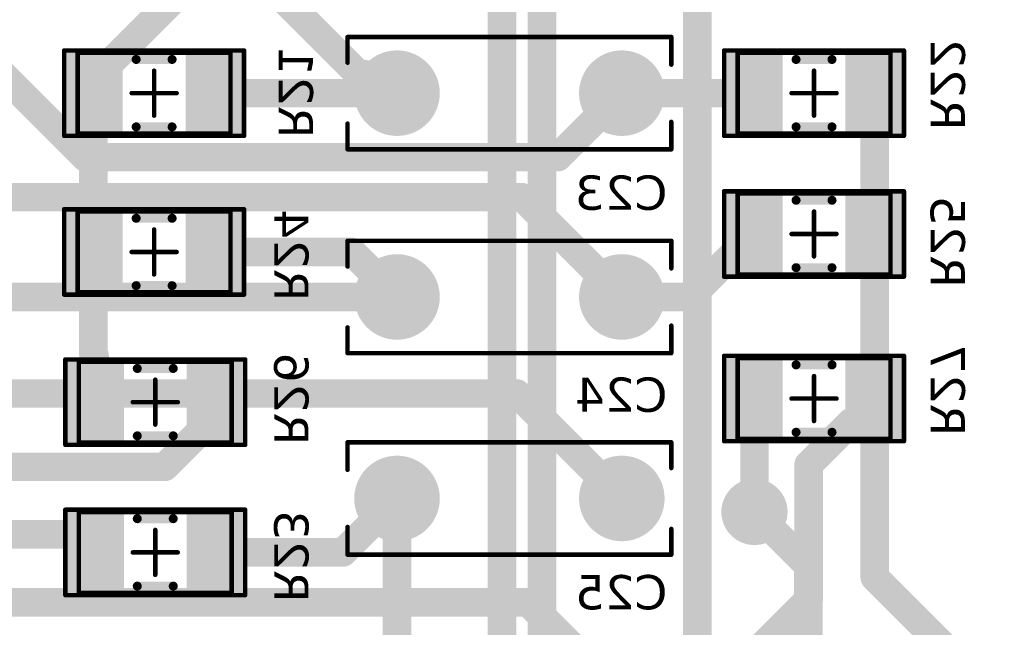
# Model space of a CAD drawing. Header units: millimetres. Extents: x 28 to 434, y 70 to 207.
# Drawn here: x 39.85 to 61.92, y 128.71 to 142.22 of the extents above; entities that cross this region are included whole.
import ezdxf

# ---------------------------------------------------------------- set-up
doc = ezdxf.new("R2010")
doc.units = ezdxf.units.MM
doc.header["$LTSCALE"] = 0.5
doc.layers.get('0').update_dxf_attribs({"color": 250})
for name, color, linetype in [('BottomLayer', 5, 'Continuous'), ('BottomSolder', 6, 'Continuous'), ('Mechanical13', 56, 'Continuous'), ('Mechanical15', 56, 'Continuous'), ('MultiLayer', 9, 'Continuous'), ('TopLayer', 1, 'Continuous'), ('TopOverlay', 2, 'Continuous'), ('TopPaste', 8, 'Continuous'), ('TopSolder', 216, 'Continuous')]:
    doc.layers.add(name, color=color, linetype=linetype)
doc.styles.get("Standard").update_dxf_attribs({"font": 'verdana.ttf'})

# ---------------------------------------------------------------- blocks, each defined once
blk = doc.blocks.new('C1206_11')
at = {"layer": 'Mechanical13', "const_width": 0.1}
for points in [[(1.7, 0.9), (-1.7, 0.9)], [(-1.7, 0.9), (-1.7, -0.9)], [(1.7, 0.9), (1.7, -0.9)], [(1.7, -0.9), (-1.7, -0.9)]]:
    blk.add_lwpolyline(points, dxfattribs=at)
at = {"layer": 'Mechanical13', "const_width": 0.05}
for points in [[(-1.725, 0.9, 1), (-1.675, 0.9, 1)], [(-1.725, 0.9, 1), (-1.675, 0.9, 1)], [(1.675, 0.9, 1), (1.725, 0.9, 1)], [(1.675, 0.9, 1), (1.725, 0.9, 1)], [(-1.725, -0.9, 1), (-1.675, -0.9, 1)], [(-1.725, -0.9, 1), (-1.675, -0.9, 1)], [(1.675, -0.9, 1), (1.725, -0.9, 1)], [(1.675, -0.9, 1), (1.725, -0.9, 1)]]:
    blk.add_lwpolyline(points, format="xyb", close=True, dxfattribs=at)
at = {"layer": 'Mechanical15', "const_width": 0.1}
for points in [[(2, 0.95), (-2, 0.95)], [(-2, 0.95), (-2, -0.95)], [(2, 0.95), (2, -0.95)], [(0, 0.5), (0, -0.5)], [(0.5, 0), (-0.5, 0)], [(2, -0.95), (-2, -0.95)]]:
    blk.add_lwpolyline(points, dxfattribs=at)
at = {"layer": 'Mechanical15', "const_width": 0.05}
for points in [[(-2.025, 0.95, 1), (-1.975, 0.95, 1)], [(-2.025, 0.95, 1), (-1.975, 0.95, 1)], [(1.975, 0.95, 1), (2.025, 0.95, 1)], [(1.975, 0.95, 1), (2.025, 0.95, 1)], [(-0.025, 0.5, 1), (0.025, 0.5, 1)], [(-0.525, 0, 1), (-0.475, 0, 1)], [(0.475, 0, 1), (0.525, 0, 1)], [(-0.025, -0.5, 1), (0.025, -0.5, 1)], [(-2.025, -0.95, 1), (-1.975, -0.95, 1)], [(-2.025, -0.95, 1), (-1.975, -0.95, 1)], [(1.975, -0.95, 1), (2.025, -0.95, 1)], [(1.975, -0.95, 1), (2.025, -0.95, 1)]]:
    blk.add_lwpolyline(points, format="xyb", close=True, dxfattribs=at)
at = {"layer": 'TopLayer'}
for points in [[(-0.8, -0.85), (-0.8, 0.85), (-1.9, -0.85), (-1.9, 0.85)], [(1.9, -0.85), (1.9, 0.85), (0.8, -0.85), (0.8, 0.85)]]:
    blk.add_solid(points, dxfattribs=at)
at = {"layer": 'TopOverlay', "const_width": 0.2}
for points in [[(0.4, 0.75), (-0.4, 0.75)], [(0.4, -0.75), (-0.4, -0.75)]]:
    blk.add_lwpolyline(points, dxfattribs=at)
at = {"layer": 'TopOverlay', "const_width": 0.1}
for points in [[(-0.45, 0.75, 1), (-0.35, 0.75, 1)], [(0.35, 0.75, 1), (0.45, 0.75, 1)], [(-0.45, -0.75, 1), (-0.35, -0.75, 1)], [(0.35, -0.75, 1), (0.45, -0.75, 1)]]:
    blk.add_lwpolyline(points, format="xyb", close=True, dxfattribs=at)
at = {"layer": 'TopPaste'}
for points in [[(-0.8, -0.85), (-0.8, 0.85), (-1.9, -0.85), (-1.9, 0.85)], [(1.9, -0.85), (1.9, 0.85), (0.8, -0.85), (0.8, 0.85)]]:
    blk.add_solid(points, dxfattribs=at)
at = {"layer": 'TopSolder'}
for points in [[(-0.698, -0.952), (-0.698, 0.952), (-2.002, -0.952), (-2.002, 0.952)], [(2.002, -0.952), (2.002, 0.952), (0.698, -0.952), (0.698, 0.952)]]:
    blk.add_solid(points, dxfattribs=at)
blk = doc.blocks.new('C1206_12')
at = {"layer": 'Mechanical13', "const_width": 0.1}
for points in [[(1.7, 0.9), (-1.7, 0.9)], [(-1.7, 0.9), (-1.7, -0.9)], [(1.7, 0.9), (1.7, -0.9)], [(1.7, -0.9), (-1.7, -0.9)]]:
    blk.add_lwpolyline(points, dxfattribs=at)
at = {"layer": 'Mechanical13', "const_width": 0.05}
for points in [[(-1.725, 0.9, 1), (-1.675, 0.9, 1)], [(-1.725, 0.9, 1), (-1.675, 0.9, 1)], [(1.675, 0.9, 1), (1.725, 0.9, 1)], [(1.675, 0.9, 1), (1.725, 0.9, 1)], [(-1.725, -0.9, 1), (-1.675, -0.9, 1)], [(-1.725, -0.9, 1), (-1.675, -0.9, 1)], [(1.675, -0.9, 1), (1.725, -0.9, 1)], [(1.675, -0.9, 1), (1.725, -0.9, 1)]]:
    blk.add_lwpolyline(points, format="xyb", close=True, dxfattribs=at)
at = {"layer": 'Mechanical15', "const_width": 0.1}
for points in [[(2, 0.95), (-2, 0.95)], [(-2, 0.95), (-2, -0.95)], [(2, 0.95), (2, -0.95)], [(0, 0.5), (0, -0.5)], [(0.5, 0), (-0.5, 0)], [(2, -0.95), (-2, -0.95)]]:
    blk.add_lwpolyline(points, dxfattribs=at)
at = {"layer": 'Mechanical15', "const_width": 0.05}
for points in [[(-2.025, 0.95, 1), (-1.975, 0.95, 1)], [(-2.025, 0.95, 1), (-1.975, 0.95, 1)], [(1.975, 0.95, 1), (2.025, 0.95, 1)], [(1.975, 0.95, 1), (2.025, 0.95, 1)], [(-0.025, 0.5, 1), (0.025, 0.5, 1)], [(-0.525, 0, 1), (-0.475, 0, 1)], [(0.475, 0, 1), (0.525, 0, 1)], [(-0.025, -0.5, 1), (0.025, -0.5, 1)], [(-2.025, -0.95, 1), (-1.975, -0.95, 1)], [(-2.025, -0.95, 1), (-1.975, -0.95, 1)], [(1.975, -0.95, 1), (2.025, -0.95, 1)], [(1.975, -0.95, 1), (2.025, -0.95, 1)]]:
    blk.add_lwpolyline(points, format="xyb", close=True, dxfattribs=at)
at = {"layer": 'TopLayer'}
for points in [[(-0.8, -0.85), (-0.8, 0.85), (-1.9, -0.85), (-1.9, 0.85)], [(1.9, -0.85), (1.9, 0.85), (0.8, -0.85), (0.8, 0.85)]]:
    blk.add_solid(points, dxfattribs=at)
at = {"layer": 'TopOverlay', "const_width": 0.2}
for points in [[(0.4, 0.75), (-0.4, 0.75)], [(0.4, -0.75), (-0.4, -0.75)]]:
    blk.add_lwpolyline(points, dxfattribs=at)
at = {"layer": 'TopOverlay', "const_width": 0.1}
for points in [[(-0.45, 0.75, 1), (-0.35, 0.75, 1)], [(0.35, 0.75, 1), (0.45, 0.75, 1)], [(-0.45, -0.75, 1), (-0.35, -0.75, 1)], [(0.35, -0.75, 1), (0.45, -0.75, 1)]]:
    blk.add_lwpolyline(points, format="xyb", close=True, dxfattribs=at)
at = {"layer": 'TopPaste'}
for points in [[(-0.8, -0.85), (-0.8, 0.85), (-1.9, -0.85), (-1.9, 0.85)], [(1.9, -0.85), (1.9, 0.85), (0.8, -0.85), (0.8, 0.85)]]:
    blk.add_solid(points, dxfattribs=at)
at = {"layer": 'TopSolder'}
for points in [[(-0.698, -0.952), (-0.698, 0.952), (-2.002, -0.952), (-2.002, 0.952)], [(2.002, -0.952), (2.002, 0.952), (0.698, -0.952), (0.698, 0.952)]]:
    blk.add_solid(points, dxfattribs=at)
blk = doc.blocks.new('C1206_13')
at = {"layer": 'Mechanical13', "const_width": 0.1}
for points in [[(-1.7, 0.9), (1.7, 0.9)], [(-1.7, 0.9), (-1.7, -0.9)], [(1.7, 0.9), (1.7, -0.9)], [(-1.7, -0.9), (1.7, -0.9)]]:
    blk.add_lwpolyline(points, dxfattribs=at)
at = {"layer": 'Mechanical13', "const_width": 0.05}
for points in [[(-1.725, 0.9, 1), (-1.675, 0.9, 1)], [(-1.725, 0.9, 1), (-1.675, 0.9, 1)], [(1.675, 0.9, 1), (1.725, 0.9, 1)], [(1.675, 0.9, 1), (1.725, 0.9, 1)], [(-1.725, -0.9, 1), (-1.675, -0.9, 1)], [(-1.725, -0.9, 1), (-1.675, -0.9, 1)], [(1.675, -0.9, 1), (1.725, -0.9, 1)], [(1.675, -0.9, 1), (1.725, -0.9, 1)]]:
    blk.add_lwpolyline(points, format="xyb", close=True, dxfattribs=at)
at = {"layer": 'Mechanical15', "const_width": 0.1}
for points in [[(-2, 0.95), (2, 0.95)], [(-2, 0.95), (-2, -0.95)], [(2, 0.95), (2, -0.95)], [(0, 0.5), (0, -0.5)], [(-0.5, 0), (0.5, 0)], [(-2, -0.95), (2, -0.95)]]:
    blk.add_lwpolyline(points, dxfattribs=at)
at = {"layer": 'Mechanical15', "const_width": 0.05}
for points in [[(-2.025, 0.95, 1), (-1.975, 0.95, 1)], [(-2.025, 0.95, 1), (-1.975, 0.95, 1)], [(1.975, 0.95, 1), (2.025, 0.95, 1)], [(1.975, 0.95, 1), (2.025, 0.95, 1)], [(-0.025, 0.5, 1), (0.025, 0.5, 1)], [(-0.525, 0, 1), (-0.475, 0, 1)], [(0.475, 0, 1), (0.525, 0, 1)], [(-0.025, -0.5, 1), (0.025, -0.5, 1)], [(-2.025, -0.95, 1), (-1.975, -0.95, 1)], [(-2.025, -0.95, 1), (-1.975, -0.95, 1)], [(1.975, -0.95, 1), (2.025, -0.95, 1)], [(1.975, -0.95, 1), (2.025, -0.95, 1)]]:
    blk.add_lwpolyline(points, format="xyb", close=True, dxfattribs=at)
at = {"layer": 'TopLayer'}
for points in [[(-0.8, -0.85), (-0.8, 0.85), (-1.9, -0.85), (-1.9, 0.85)], [(1.9, -0.85), (1.9, 0.85), (0.8, -0.85), (0.8, 0.85)]]:
    blk.add_solid(points, dxfattribs=at)
at = {"layer": 'TopOverlay', "const_width": 0.2}
for points in [[(-0.4, 0.75), (0.4, 0.75)], [(-0.4, -0.75), (0.4, -0.75)]]:
    blk.add_lwpolyline(points, dxfattribs=at)
at = {"layer": 'TopOverlay', "const_width": 0.1}
for points in [[(-0.45, 0.75, 1), (-0.35, 0.75, 1)], [(0.35, 0.75, 1), (0.45, 0.75, 1)], [(-0.45, -0.75, 1), (-0.35, -0.75, 1)], [(0.35, -0.75, 1), (0.45, -0.75, 1)]]:
    blk.add_lwpolyline(points, format="xyb", close=True, dxfattribs=at)
at = {"layer": 'TopPaste'}
for points in [[(-0.8, -0.85), (-0.8, 0.85), (-1.9, -0.85), (-1.9, 0.85)], [(1.9, -0.85), (1.9, 0.85), (0.8, -0.85), (0.8, 0.85)]]:
    blk.add_solid(points, dxfattribs=at)
at = {"layer": 'TopSolder'}
for points in [[(-0.698, -0.952), (-0.698, 0.952), (-2.002, -0.952), (-2.002, 0.952)], [(2.002, -0.952), (2.002, 0.952), (0.698, -0.952), (0.698, 0.952)]]:
    blk.add_solid(points, dxfattribs=at)
blk = doc.blocks.new('C1206_14')
at = {"layer": 'Mechanical13', "const_width": 0.1}
for points in [[(-1.7, 0.9), (1.7, 0.9)], [(-1.7, -0.9), (-1.7, 0.9)], [(1.7, -0.9), (1.7, 0.9)], [(-1.7, -0.9), (1.7, -0.9)]]:
    blk.add_lwpolyline(points, dxfattribs=at)
at = {"layer": 'Mechanical13', "const_width": 0.05}
for points in [[(-1.725, 0.9, 1), (-1.675, 0.9, 1)], [(-1.725, 0.9, 1), (-1.675, 0.9, 1)], [(1.675, 0.9, 1), (1.725, 0.9, 1)], [(1.675, 0.9, 1), (1.725, 0.9, 1)], [(-1.725, -0.9, 1), (-1.675, -0.9, 1)], [(-1.725, -0.9, 1), (-1.675, -0.9, 1)], [(1.675, -0.9, 1), (1.725, -0.9, 1)], [(1.675, -0.9, 1), (1.725, -0.9, 1)]]:
    blk.add_lwpolyline(points, format="xyb", close=True, dxfattribs=at)
at = {"layer": 'Mechanical15', "const_width": 0.1}
for points in [[(-2, 0.95), (2, 0.95)], [(-2, -0.95), (-2, 0.95)], [(2, -0.95), (2, 0.95)], [(0, -0.5), (0, 0.5)], [(-0.5, 0), (0.5, 0)], [(-2, -0.95), (2, -0.95)]]:
    blk.add_lwpolyline(points, dxfattribs=at)
at = {"layer": 'Mechanical15', "const_width": 0.05}
for points in [[(-2.025, 0.95, 1), (-1.975, 0.95, 1)], [(-2.025, 0.95, 1), (-1.975, 0.95, 1)], [(1.975, 0.95, 1), (2.025, 0.95, 1)], [(1.975, 0.95, 1), (2.025, 0.95, 1)], [(-0.025, 0.5, 1), (0.025, 0.5, 1)], [(-0.525, 0, 1), (-0.475, 0, 1)], [(0.475, 0, 1), (0.525, 0, 1)], [(-0.025, -0.5, 1), (0.025, -0.5, 1)], [(-2.025, -0.95, 1), (-1.975, -0.95, 1)], [(-2.025, -0.95, 1), (-1.975, -0.95, 1)], [(1.975, -0.95, 1), (2.025, -0.95, 1)], [(1.975, -0.95, 1), (2.025, -0.95, 1)]]:
    blk.add_lwpolyline(points, format="xyb", close=True, dxfattribs=at)
at = {"layer": 'TopLayer'}
for points in [[(-0.8, -0.85), (-0.8, 0.85), (-1.9, -0.85), (-1.9, 0.85)], [(1.9, -0.85), (1.9, 0.85), (0.8, -0.85), (0.8, 0.85)]]:
    blk.add_solid(points, dxfattribs=at)
at = {"layer": 'TopOverlay', "const_width": 0.2}
for points in [[(-0.4, 0.75), (0.4, 0.75)], [(-0.4, -0.75), (0.4, -0.75)]]:
    blk.add_lwpolyline(points, dxfattribs=at)
at = {"layer": 'TopOverlay', "const_width": 0.1}
for points in [[(-0.45, 0.75, 1), (-0.35, 0.75, 1)], [(0.35, 0.75, 1), (0.45, 0.75, 1)], [(-0.45, -0.75, 1), (-0.35, -0.75, 1)], [(0.35, -0.75, 1), (0.45, -0.75, 1)]]:
    blk.add_lwpolyline(points, format="xyb", close=True, dxfattribs=at)
at = {"layer": 'TopPaste'}
for points in [[(-0.8, -0.85), (-0.8, 0.85), (-1.9, -0.85), (-1.9, 0.85)], [(1.9, -0.85), (1.9, 0.85), (0.8, -0.85), (0.8, 0.85)]]:
    blk.add_solid(points, dxfattribs=at)
at = {"layer": 'TopSolder'}
for points in [[(-0.698, -0.952), (-0.698, 0.952), (-2.002, -0.952), (-2.002, 0.952)], [(2.002, -0.952), (2.002, 0.952), (0.698, -0.952), (0.698, 0.952)]]:
    blk.add_solid(points, dxfattribs=at)
blk = doc.blocks.new('C1206_15')
at = {"layer": 'Mechanical13', "const_width": 0.1}
for points in [[(-1.7, 0.9), (1.7, 0.9)], [(-1.7, -0.9), (-1.7, 0.9)], [(1.7, -0.9), (1.7, 0.9)], [(-1.7, -0.9), (1.7, -0.9)]]:
    blk.add_lwpolyline(points, dxfattribs=at)
at = {"layer": 'Mechanical13', "const_width": 0.05}
for points in [[(-1.725, 0.9, 1), (-1.675, 0.9, 1)], [(-1.725, 0.9, 1), (-1.675, 0.9, 1)], [(1.675, 0.9, 1), (1.725, 0.9, 1)], [(1.675, 0.9, 1), (1.725, 0.9, 1)], [(-1.725, -0.9, 1), (-1.675, -0.9, 1)], [(-1.725, -0.9, 1), (-1.675, -0.9, 1)], [(1.675, -0.9, 1), (1.725, -0.9, 1)], [(1.675, -0.9, 1), (1.725, -0.9, 1)]]:
    blk.add_lwpolyline(points, format="xyb", close=True, dxfattribs=at)
at = {"layer": 'Mechanical15', "const_width": 0.1}
for points in [[(-2, 0.95), (2, 0.95)], [(-2, -0.95), (-2, 0.95)], [(2, -0.95), (2, 0.95)], [(0, -0.5), (0, 0.5)], [(-0.5, 0), (0.5, 0)], [(-2, -0.95), (2, -0.95)]]:
    blk.add_lwpolyline(points, dxfattribs=at)
at = {"layer": 'Mechanical15', "const_width": 0.05}
for points in [[(-2.025, 0.95, 1), (-1.975, 0.95, 1)], [(-2.025, 0.95, 1), (-1.975, 0.95, 1)], [(1.975, 0.95, 1), (2.025, 0.95, 1)], [(1.975, 0.95, 1), (2.025, 0.95, 1)], [(-0.025, 0.5, 1), (0.025, 0.5, 1)], [(-0.525, 0, 1), (-0.475, 0, 1)], [(0.475, 0, 1), (0.525, 0, 1)], [(-0.025, -0.5, 1), (0.025, -0.5, 1)], [(-2.025, -0.95, 1), (-1.975, -0.95, 1)], [(-2.025, -0.95, 1), (-1.975, -0.95, 1)], [(1.975, -0.95, 1), (2.025, -0.95, 1)], [(1.975, -0.95, 1), (2.025, -0.95, 1)]]:
    blk.add_lwpolyline(points, format="xyb", close=True, dxfattribs=at)
at = {"layer": 'TopLayer'}
for points in [[(-0.8, -0.85), (-0.8, 0.85), (-1.9, -0.85), (-1.9, 0.85)], [(1.9, -0.85), (1.9, 0.85), (0.8, -0.85), (0.8, 0.85)]]:
    blk.add_solid(points, dxfattribs=at)
at = {"layer": 'TopOverlay', "const_width": 0.2}
for points in [[(-0.4, 0.75), (0.4, 0.75)], [(-0.4, -0.75), (0.4, -0.75)]]:
    blk.add_lwpolyline(points, dxfattribs=at)
at = {"layer": 'TopOverlay', "const_width": 0.1}
for points in [[(-0.45, 0.75, 1), (-0.35, 0.75, 1)], [(0.35, 0.75, 1), (0.45, 0.75, 1)], [(-0.45, -0.75, 1), (-0.35, -0.75, 1)], [(0.35, -0.75, 1), (0.45, -0.75, 1)]]:
    blk.add_lwpolyline(points, format="xyb", close=True, dxfattribs=at)
at = {"layer": 'TopPaste'}
for points in [[(-0.8, -0.85), (-0.8, 0.85), (-1.9, -0.85), (-1.9, 0.85)], [(1.9, -0.85), (1.9, 0.85), (0.8, -0.85), (0.8, 0.85)]]:
    blk.add_solid(points, dxfattribs=at)
at = {"layer": 'TopSolder'}
for points in [[(-0.698, -0.952), (-0.698, 0.952), (-2.002, -0.952), (-2.002, 0.952)], [(2.002, -0.952), (2.002, 0.952), (0.698, -0.952), (0.698, 0.952)]]:
    blk.add_solid(points, dxfattribs=at)
blk = doc.blocks.new('C1206_16')
at = {"layer": 'Mechanical13', "const_width": 0.1}
for points in [[(-1.7, 0.9), (1.7, 0.9)], [(-1.7, -0.9), (-1.7, 0.9)], [(1.7, -0.9), (1.7, 0.9)], [(-1.7, -0.9), (1.7, -0.9)]]:
    blk.add_lwpolyline(points, dxfattribs=at)
at = {"layer": 'Mechanical13', "const_width": 0.05}
for points in [[(-1.725, 0.9, 1), (-1.675, 0.9, 1)], [(-1.725, 0.9, 1), (-1.675, 0.9, 1)], [(1.675, 0.9, 1), (1.725, 0.9, 1)], [(1.675, 0.9, 1), (1.725, 0.9, 1)], [(-1.725, -0.9, 1), (-1.675, -0.9, 1)], [(-1.725, -0.9, 1), (-1.675, -0.9, 1)], [(1.675, -0.9, 1), (1.725, -0.9, 1)], [(1.675, -0.9, 1), (1.725, -0.9, 1)]]:
    blk.add_lwpolyline(points, format="xyb", close=True, dxfattribs=at)
at = {"layer": 'Mechanical15', "const_width": 0.1}
for points in [[(-2, 0.95), (2, 0.95)], [(-2, -0.95), (-2, 0.95)], [(2, -0.95), (2, 0.95)], [(0, -0.5), (0, 0.5)], [(-0.5, 0), (0.5, 0)], [(-2, -0.95), (2, -0.95)]]:
    blk.add_lwpolyline(points, dxfattribs=at)
at = {"layer": 'Mechanical15', "const_width": 0.05}
for points in [[(-2.025, 0.95, 1), (-1.975, 0.95, 1)], [(-2.025, 0.95, 1), (-1.975, 0.95, 1)], [(1.975, 0.95, 1), (2.025, 0.95, 1)], [(1.975, 0.95, 1), (2.025, 0.95, 1)], [(-0.025, 0.5, 1), (0.025, 0.5, 1)], [(-0.525, 0, 1), (-0.475, 0, 1)], [(0.475, 0, 1), (0.525, 0, 1)], [(-0.025, -0.5, 1), (0.025, -0.5, 1)], [(-2.025, -0.95, 1), (-1.975, -0.95, 1)], [(-2.025, -0.95, 1), (-1.975, -0.95, 1)], [(1.975, -0.95, 1), (2.025, -0.95, 1)], [(1.975, -0.95, 1), (2.025, -0.95, 1)]]:
    blk.add_lwpolyline(points, format="xyb", close=True, dxfattribs=at)
at = {"layer": 'TopLayer'}
for points in [[(-0.8, -0.85), (-0.8, 0.85), (-1.9, -0.85), (-1.9, 0.85)], [(1.9, -0.85), (1.9, 0.85), (0.8, -0.85), (0.8, 0.85)]]:
    blk.add_solid(points, dxfattribs=at)
at = {"layer": 'TopOverlay', "const_width": 0.2}
for points in [[(-0.4, 0.75), (0.4, 0.75)], [(-0.4, -0.75), (0.4, -0.75)]]:
    blk.add_lwpolyline(points, dxfattribs=at)
at = {"layer": 'TopOverlay', "const_width": 0.1}
for points in [[(-0.45, 0.75, 1), (-0.35, 0.75, 1)], [(0.35, 0.75, 1), (0.45, 0.75, 1)], [(-0.45, -0.75, 1), (-0.35, -0.75, 1)], [(0.35, -0.75, 1), (0.45, -0.75, 1)]]:
    blk.add_lwpolyline(points, format="xyb", close=True, dxfattribs=at)
at = {"layer": 'TopPaste'}
for points in [[(-0.8, -0.85), (-0.8, 0.85), (-1.9, -0.85), (-1.9, 0.85)], [(1.9, -0.85), (1.9, 0.85), (0.8, -0.85), (0.8, 0.85)]]:
    blk.add_solid(points, dxfattribs=at)
at = {"layer": 'TopSolder'}
for points in [[(-0.698, -0.952), (-0.698, 0.952), (-2.002, -0.952), (-2.002, 0.952)], [(2.002, -0.952), (2.002, 0.952), (0.698, -0.952), (0.698, 0.952)]]:
    blk.add_solid(points, dxfattribs=at)
blk = doc.blocks.new('C1206_17')
at = {"layer": 'Mechanical13', "const_width": 0.1}
for points in [[(1.7, 0.9), (-1.7, 0.9)], [(-1.7, 0.9), (-1.7, -0.9)], [(1.7, 0.9), (1.7, -0.9)], [(1.7, -0.9), (-1.7, -0.9)]]:
    blk.add_lwpolyline(points, dxfattribs=at)
at = {"layer": 'Mechanical13', "const_width": 0.05}
for points in [[(-1.725, 0.9, 1), (-1.675, 0.9, 1)], [(-1.725, 0.9, 1), (-1.675, 0.9, 1)], [(1.675, 0.9, 1), (1.725, 0.9, 1)], [(1.675, 0.9, 1), (1.725, 0.9, 1)], [(-1.725, -0.9, 1), (-1.675, -0.9, 1)], [(-1.725, -0.9, 1), (-1.675, -0.9, 1)], [(1.675, -0.9, 1), (1.725, -0.9, 1)], [(1.675, -0.9, 1), (1.725, -0.9, 1)]]:
    blk.add_lwpolyline(points, format="xyb", close=True, dxfattribs=at)
at = {"layer": 'Mechanical15', "const_width": 0.1}
for points in [[(2, 0.95), (-2, 0.95)], [(-2, 0.95), (-2, -0.95)], [(2, 0.95), (2, -0.95)], [(0, 0.5), (0, -0.5)], [(0.5, 0), (-0.5, 0)], [(2, -0.95), (-2, -0.95)]]:
    blk.add_lwpolyline(points, dxfattribs=at)
at = {"layer": 'Mechanical15', "const_width": 0.05}
for points in [[(-2.025, 0.95, 1), (-1.975, 0.95, 1)], [(-2.025, 0.95, 1), (-1.975, 0.95, 1)], [(1.975, 0.95, 1), (2.025, 0.95, 1)], [(1.975, 0.95, 1), (2.025, 0.95, 1)], [(-0.025, 0.5, 1), (0.025, 0.5, 1)], [(-0.525, 0, 1), (-0.475, 0, 1)], [(0.475, 0, 1), (0.525, 0, 1)], [(-0.025, -0.5, 1), (0.025, -0.5, 1)], [(-2.025, -0.95, 1), (-1.975, -0.95, 1)], [(-2.025, -0.95, 1), (-1.975, -0.95, 1)], [(1.975, -0.95, 1), (2.025, -0.95, 1)], [(1.975, -0.95, 1), (2.025, -0.95, 1)]]:
    blk.add_lwpolyline(points, format="xyb", close=True, dxfattribs=at)
at = {"layer": 'TopLayer'}
for points in [[(-0.8, -0.85), (-0.8, 0.85), (-1.9, -0.85), (-1.9, 0.85)], [(1.9, -0.85), (1.9, 0.85), (0.8, -0.85), (0.8, 0.85)]]:
    blk.add_solid(points, dxfattribs=at)
at = {"layer": 'TopOverlay', "const_width": 0.2}
for points in [[(0.4, 0.75), (-0.4, 0.75)], [(0.4, -0.75), (-0.4, -0.75)]]:
    blk.add_lwpolyline(points, dxfattribs=at)
at = {"layer": 'TopOverlay', "const_width": 0.1}
for points in [[(-0.45, 0.75, 1), (-0.35, 0.75, 1)], [(0.35, 0.75, 1), (0.45, 0.75, 1)], [(-0.45, -0.75, 1), (-0.35, -0.75, 1)], [(0.35, -0.75, 1), (0.45, -0.75, 1)]]:
    blk.add_lwpolyline(points, format="xyb", close=True, dxfattribs=at)
at = {"layer": 'TopPaste'}
for points in [[(-0.8, -0.85), (-0.8, 0.85), (-1.9, -0.85), (-1.9, 0.85)], [(1.9, -0.85), (1.9, 0.85), (0.8, -0.85), (0.8, 0.85)]]:
    blk.add_solid(points, dxfattribs=at)
at = {"layer": 'TopSolder'}
for points in [[(-0.698, -0.952), (-0.698, 0.952), (-2.002, -0.952), (-2.002, 0.952)], [(2.002, -0.952), (2.002, 0.952), (0.698, -0.952), (0.698, 0.952)]]:
    blk.add_solid(points, dxfattribs=at)
blk = doc.blocks.new('C_________22_F__47_F__100_F_47')
at = {"layer": 'BottomLayer', "const_width": 0.85}
for points in [[(-0.425, 0, 1), (0.425, 0, 1)], [(4.575, 0, 1), (5.425, 0, 1)]]:
    blk.add_lwpolyline(points, format="xyb", close=True, dxfattribs=at)
at = {"layer": 'BottomSolder', "const_width": 0.952}
for points in [[(-0.476, 0, 1), (0.476, 0, 1)], [(4.524, 0, 1), (5.476, 0, 1)]]:
    blk.add_lwpolyline(points, format="xyb", close=True, dxfattribs=at)
at = {"layer": 'MultiLayer', "const_width": 0.85}
for points in [[(-0.425, 0, 1), (0.425, 0, 1)], [(4.575, 0, 1), (5.425, 0, 1)]]:
    blk.add_lwpolyline(points, format="xyb", close=True, dxfattribs=at)
at = {"layer": 'TopLayer', "const_width": 0.85}
for points in [[(-0.425, 0, 1), (0.425, 0, 1)], [(4.575, 0, 1), (5.425, 0, 1)]]:
    blk.add_lwpolyline(points, format="xyb", close=True, dxfattribs=at)
at = {"layer": 'TopOverlay', "const_width": 0.1}
for points in [[(-1.1, 0.678), (-1.1, 1.25)], [(-1.1, 1.25), (6.1, 1.25)], [(6.1, 0.639), (6.1, 1.25)], [(-1.1, -1.25), (-1.1, -0.678)], [(6.1, -1.25), (6.1, -0.635)], [(-1.1, -1.25), (6.1, -1.25)]]:
    blk.add_lwpolyline(points, dxfattribs=at)
at = {"layer": 'TopOverlay', "const_width": 0.05}
for points in [[(-1.125, 1.25, 1), (-1.075, 1.25, 1)], [(-1.125, 1.25, 1), (-1.075, 1.25, 1)], [(6.075, 1.25, 1), (6.125, 1.25, 1)], [(6.075, 1.25, 1), (6.125, 1.25, 1)], [(-1.125, 0.678, 1), (-1.075, 0.678, 1)], [(6.075, 0.639, 1), (6.125, 0.639, 1)], [(-1.125, -0.678, 1), (-1.075, -0.678, 1)], [(6.075, -0.635, 1), (6.125, -0.635, 1)], [(-1.125, -1.25, 1), (-1.075, -1.25, 1)], [(-1.125, -1.25, 1), (-1.075, -1.25, 1)], [(6.075, -1.25, 1), (6.125, -1.25, 1)], [(6.075, -1.25, 1), (6.125, -1.25, 1)]]:
    blk.add_lwpolyline(points, format="xyb", close=True, dxfattribs=at)
at = {"layer": 'TopSolder', "const_width": 0.952}
for points in [[(-0.476, 0, 1), (0.476, 0, 1)], [(4.524, 0, 1), (5.476, 0, 1)]]:
    blk.add_lwpolyline(points, format="xyb", close=True, dxfattribs=at)
blk = doc.blocks.new('C_________22_F__47_F__100_F_48')
at = {"layer": 'BottomLayer', "const_width": 0.85}
for points in [[(-0.425, 0, 1), (0.425, 0, 1)], [(4.575, 0, 1), (5.425, 0, 1)]]:
    blk.add_lwpolyline(points, format="xyb", close=True, dxfattribs=at)
at = {"layer": 'BottomSolder', "const_width": 0.952}
for points in [[(-0.476, 0, 1), (0.476, 0, 1)], [(4.524, 0, 1), (5.476, 0, 1)]]:
    blk.add_lwpolyline(points, format="xyb", close=True, dxfattribs=at)
at = {"layer": 'MultiLayer', "const_width": 0.85}
for points in [[(-0.425, 0, 1), (0.425, 0, 1)], [(4.575, 0, 1), (5.425, 0, 1)]]:
    blk.add_lwpolyline(points, format="xyb", close=True, dxfattribs=at)
at = {"layer": 'TopLayer', "const_width": 0.85}
for points in [[(-0.425, 0, 1), (0.425, 0, 1)], [(4.575, 0, 1), (5.425, 0, 1)]]:
    blk.add_lwpolyline(points, format="xyb", close=True, dxfattribs=at)
at = {"layer": 'TopOverlay', "const_width": 0.1}
for points in [[(-1.1, 1.25), (-1.1, 0.678)], [(6.1, 1.25), (-1.1, 1.25)], [(6.1, 1.25), (6.1, 0.639)], [(-1.1, -0.678), (-1.1, -1.25)], [(6.1, -0.635), (6.1, -1.25)], [(6.1, -1.25), (-1.1, -1.25)]]:
    blk.add_lwpolyline(points, dxfattribs=at)
at = {"layer": 'TopOverlay', "const_width": 0.05}
for points in [[(-1.125, 1.25, 1), (-1.075, 1.25, 1)], [(-1.125, 1.25, 1), (-1.075, 1.25, 1)], [(6.075, 1.25, 1), (6.125, 1.25, 1)], [(6.075, 1.25, 1), (6.125, 1.25, 1)], [(-1.125, 0.678, 1), (-1.075, 0.678, 1)], [(6.075, 0.639, 1), (6.125, 0.639, 1)], [(-1.125, -0.678, 1), (-1.075, -0.678, 1)], [(6.075, -0.635, 1), (6.125, -0.635, 1)], [(-1.125, -1.25, 1), (-1.075, -1.25, 1)], [(-1.125, -1.25, 1), (-1.075, -1.25, 1)], [(6.075, -1.25, 1), (6.125, -1.25, 1)], [(6.075, -1.25, 1), (6.125, -1.25, 1)]]:
    blk.add_lwpolyline(points, format="xyb", close=True, dxfattribs=at)
at = {"layer": 'TopSolder', "const_width": 0.952}
for points in [[(-0.476, 0, 1), (0.476, 0, 1)], [(4.524, 0, 1), (5.476, 0, 1)]]:
    blk.add_lwpolyline(points, format="xyb", close=True, dxfattribs=at)
blk = doc.blocks.new('C_________22_F__47_F__100_F_49')
at = {"layer": 'BottomLayer', "const_width": 0.85}
for points in [[(-0.425, 0, 1), (0.425, 0, 1)], [(4.575, 0, 1), (5.425, 0, 1)]]:
    blk.add_lwpolyline(points, format="xyb", close=True, dxfattribs=at)
at = {"layer": 'BottomSolder', "const_width": 0.952}
for points in [[(-0.476, 0, 1), (0.476, 0, 1)], [(4.524, 0, 1), (5.476, 0, 1)]]:
    blk.add_lwpolyline(points, format="xyb", close=True, dxfattribs=at)
at = {"layer": 'MultiLayer', "const_width": 0.85}
for points in [[(-0.425, 0, 1), (0.425, 0, 1)], [(4.575, 0, 1), (5.425, 0, 1)]]:
    blk.add_lwpolyline(points, format="xyb", close=True, dxfattribs=at)
at = {"layer": 'TopLayer', "const_width": 0.85}
for points in [[(-0.425, 0, 1), (0.425, 0, 1)], [(4.575, 0, 1), (5.425, 0, 1)]]:
    blk.add_lwpolyline(points, format="xyb", close=True, dxfattribs=at)
at = {"layer": 'TopOverlay', "const_width": 0.1}
for points in [[(-1.1, 1.25), (-1.1, 0.678)], [(6.1, 1.25), (-1.1, 1.25)], [(6.1, 1.25), (6.1, 0.639)], [(-1.1, -0.678), (-1.1, -1.25)], [(6.1, -0.635), (6.1, -1.25)], [(6.1, -1.25), (-1.1, -1.25)]]:
    blk.add_lwpolyline(points, dxfattribs=at)
at = {"layer": 'TopOverlay', "const_width": 0.05}
for points in [[(-1.125, 1.25, 1), (-1.075, 1.25, 1)], [(-1.125, 1.25, 1), (-1.075, 1.25, 1)], [(6.075, 1.25, 1), (6.125, 1.25, 1)], [(6.075, 1.25, 1), (6.125, 1.25, 1)], [(-1.125, 0.678, 1), (-1.075, 0.678, 1)], [(6.075, 0.639, 1), (6.125, 0.639, 1)], [(-1.125, -0.678, 1), (-1.075, -0.678, 1)], [(6.075, -0.635, 1), (6.125, -0.635, 1)], [(-1.125, -1.25, 1), (-1.075, -1.25, 1)], [(-1.125, -1.25, 1), (-1.075, -1.25, 1)], [(6.075, -1.25, 1), (6.125, -1.25, 1)], [(6.075, -1.25, 1), (6.125, -1.25, 1)]]:
    blk.add_lwpolyline(points, format="xyb", close=True, dxfattribs=at)
at = {"layer": 'TopSolder', "const_width": 0.952}
for points in [[(-0.476, 0, 1), (0.476, 0, 1)], [(4.524, 0, 1), (5.476, 0, 1)]]:
    blk.add_lwpolyline(points, format="xyb", close=True, dxfattribs=at)
blk = doc.blocks.new('xlr_ingang')
at = {"layer": 'BottomLayer', "const_width": 0.635}
for points in [[(96.672, 44.367), (96.672, 63.664)], [(104.208, 58.539), (107.082, 61.414)], [(110.287, 56.693), (114.119, 60.525)], [(103.638, 58.118), (104.059, 58.539)], [(104.059, 58.539), (104.208, 58.539)], [(98.35, 58.118), (99.775, 56.693)], [(103.35, 58.118), (103.638, 58.118)], [(99.775, 56.693), (110.287, 56.693)], [(98.35, 53.584), (100.569, 55.804)], [(100.569, 55.804), (112.504, 55.804)], [(103.35, 53.584), (112.884, 53.584)], [(98.35, 49.1), (100.685, 51.435)], [(100.685, 51.435), (117.856, 51.435)], [(94.2, 47.6), (95.4, 48.8)], [(94.2, 36.5), (94.2, 47.6)], [(98.35, 44.7), (100.439, 46.789)], [(100.439, 46.789), (115.354, 46.789)]]:
    blk.add_lwpolyline(points, dxfattribs=at)
at = {"layer": 'BottomLayer'}
for points, const_width in [([(103.901, 58.539, 1), (104.218, 58.539, 1)], 0.318), ([(103.901, 58.539, 1), (104.218, 58.539, 1)], 0.318), ([(104.049, 58.539, 1), (104.367, 58.539, 1)], 0.318), ([(104.049, 58.539, 1), (104.367, 58.539, 1)], 0.318), ([(98.191, 58.118, 1), (98.509, 58.118, 1)], 0.318), ([(103.191, 58.118, 1), (103.509, 58.118, 1)], 0.318), ([(103.479, 58.118, 1), (103.797, 58.118, 1)], 0.318), ([(103.479, 58.118, 1), (103.797, 58.118, 1)], 0.318), ([(99.617, 56.693, 1), (99.934, 56.693, 1)], 0.318), ([(99.617, 56.693, 1), (99.934, 56.693, 1)], 0.318), ([(110.128, 56.693, 1), (110.446, 56.693, 1)], 0.318), ([(110.128, 56.693, 1), (110.446, 56.693, 1)], 0.318), ([(100.411, 55.804, 1), (100.728, 55.804, 1)], 0.318), ([(100.411, 55.804, 1), (100.728, 55.804, 1)], 0.318), ([(98.191, 53.584, 1), (98.509, 53.584, 1)], 0.318), ([(103.191, 53.584, 1), (103.509, 53.584, 1)], 0.318), ([(100.526, 51.435, 1), (100.844, 51.435, 1)], 0.318), ([(100.526, 51.435, 1), (100.844, 51.435, 1)], 0.318), ([(95.082, 48.8, 1), (95.717, 48.8, 1)], 0.635), ([(98.191, 49.1, 1), (98.509, 49.1, 1)], 0.318), ([(95.241, 48.8, 1), (95.559, 48.8, 1)], 0.318), ([(94.041, 47.6, 1), (94.359, 47.6, 1)], 0.318), ([(94.041, 47.6, 1), (94.359, 47.6, 1)], 0.318), ([(100.281, 46.789, 1), (100.598, 46.789, 1)], 0.318), ([(100.281, 46.789, 1), (100.598, 46.789, 1)], 0.318)]:
    blk.add_lwpolyline(points, format="xyb", close=True, dxfattribs=dict(at, const_width=const_width))
at = {"layer": 'BottomSolder', "const_width": 0.737}
blk.add_lwpolyline([(95.032, 48.8, 1), (95.768, 48.8, 1)], format="xyb", close=True, dxfattribs=at)
at = {"layer": 'MultiLayer', "const_width": 0.635}
blk.add_lwpolyline([(95.082, 48.8, 1), (95.717, 48.8, 1)], format="xyb", close=True, dxfattribs=at)
at = {"layer": 'TopLayer', "const_width": 0.635}
for points in [[(100.127, 44.387), (100.127, 61.671)], [(107.321, 61.2), (110.102, 58.418)], [(101.016, 44.755), (101.016, 61.036)], [(110.102, 58.118), (110.102, 58.418)], [(92.725, 54.984), (92.725, 58.118)], [(95.425, 58.118), (98.35, 58.118)], [(103.35, 58.118), (107.402, 58.118)], [(110.102, 54.585), (110.102, 58.118)], [(92.725, 51.023), (92.725, 54.984)], [(95.425, 54.984), (96.825, 53.584)], [(103.35, 53.584), (104.351, 54.585)], [(104.351, 54.585), (107.402, 54.585)], [(110.102, 52.3), (110.102, 54.585)], [(96.825, 53.584), (98.35, 53.584)], [(110.077, 52.275), (110.102, 52.3)], [(110.077, 51.243), (110.077, 52.275)], [(92.725, 51.023), (92.725, 51.323)], [(95.4, 51.216), (95.466, 51.282)], [(95.4, 48.8), (95.4, 51.216)], [(95.425, 51.323), (95.466, 51.282)], [(107.377, 50.943), (107.377, 51.243)], [(110.077, 50.692), (110.077, 51.243)], [(92.725, 51.023), (92.957, 50.791)], [(107.377, 50.943), (108.517, 49.803)], [(92.725, 47.346), (92.725, 50.791)], [(92.957, 50.791), (93.257, 50.791)], [(93.257, 50.791), (94.193, 49.855)], [(94.193, 46.846), (94.193, 49.855)], [(108.517, 49.803), (113.406, 49.803)], [(103.35, 49.1), (104.55, 47.9)], [(103.35, 44.7), (103.35, 49.1)], [(110.077, 48.067), (110.309, 48.3)], [(110.309, 48.3), (113.5, 48.3)], [(110.077, 47.9), (110.077, 48.067)], [(104.55, 47.9), (107.377, 47.9)], [(89.894, 44.514), (92.725, 47.346)], [(94.193, 46.846), (99.339, 41.7)]]:
    blk.add_lwpolyline(points, dxfattribs=at)
at = {"layer": 'TopLayer'}
for points, const_width in [([(109.943, 58.418, 1), (110.261, 58.418, 1)], 0.318), ([(109.943, 58.418, 1), (110.261, 58.418, 1)], 0.318), ([(92.566, 58.118, 1), (92.884, 58.118, 1)], 0.318), ([(95.266, 58.118, 1), (95.584, 58.118, 1)], 0.318), ([(98.191, 58.118, 1), (98.509, 58.118, 1)], 0.318), ([(103.191, 58.118, 1), (103.509, 58.118, 1)], 0.318), ([(107.243, 58.118, 1), (107.561, 58.118, 1)], 0.318), ([(109.943, 58.118, 1), (110.261, 58.118, 1)], 0.318), ([(109.943, 58.118, 1), (110.261, 58.118, 1)], 0.318), ([(92.566, 54.984, 1), (92.884, 54.984, 1)], 0.318), ([(92.566, 54.984, 1), (92.884, 54.984, 1)], 0.318), ([(95.266, 54.984, 1), (95.584, 54.984, 1)], 0.318), ([(104.192, 54.585, 1), (104.509, 54.585, 1)], 0.318), ([(104.192, 54.585, 1), (104.509, 54.585, 1)], 0.318), ([(107.243, 54.585, 1), (107.561, 54.585, 1)], 0.318), ([(109.943, 54.585, 1), (110.261, 54.585, 1)], 0.318), ([(109.943, 54.585, 1), (110.261, 54.585, 1)], 0.318), ([(96.666, 53.584, 1), (96.984, 53.584, 1)], 0.318), ([(96.666, 53.584, 1), (96.984, 53.584, 1)], 0.318), ([(98.191, 53.584, 1), (98.509, 53.584, 1)], 0.318), ([(103.191, 53.584, 1), (103.509, 53.584, 1)], 0.318), ([(109.918, 52.275, 1), (110.236, 52.275, 1)], 0.318), ([(109.918, 52.275, 1), (110.236, 52.275, 1)], 0.318), ([(109.943, 52.3, 1), (110.261, 52.3, 1)], 0.318), ([(109.943, 52.3, 1), (110.261, 52.3, 1)], 0.318), ([(92.566, 51.323, 1), (92.884, 51.323, 1)], 0.318), ([(95.241, 51.216, 1), (95.559, 51.216, 1)], 0.318), ([(95.241, 51.216, 1), (95.559, 51.216, 1)], 0.318), ([(95.266, 51.323, 1), (95.584, 51.323, 1)], 0.318), ([(95.307, 51.282, 1), (95.625, 51.282, 1)], 0.318), ([(95.307, 51.282, 1), (95.625, 51.282, 1)], 0.318), ([(107.218, 51.243, 1), (107.536, 51.243, 1)], 0.318), ([(109.918, 51.243, 1), (110.236, 51.243, 1)], 0.318), ([(109.918, 51.243, 1), (110.236, 51.243, 1)], 0.318), ([(92.566, 51.023, 1), (92.884, 51.023, 1)], 0.318), ([(92.566, 51.023, 1), (92.884, 51.023, 1)], 0.318), ([(92.566, 51.023, 1), (92.884, 51.023, 1)], 0.318), ([(107.218, 50.943, 1), (107.536, 50.943, 1)], 0.318), ([(107.218, 50.943, 1), (107.536, 50.943, 1)], 0.318), ([(92.566, 50.791, 1), (92.884, 50.791, 1)], 0.318), ([(92.799, 50.791, 1), (93.116, 50.791, 1)], 0.318), ([(92.799, 50.791, 1), (93.116, 50.791, 1)], 0.318), ([(93.099, 50.791, 1), (93.416, 50.791, 1)], 0.318), ([(93.099, 50.791, 1), (93.416, 50.791, 1)], 0.318), ([(109.918, 50.692, 1), (110.236, 50.692, 1)], 0.318), ([(94.035, 49.855, 1), (94.352, 49.855, 1)], 0.318), ([(94.035, 49.855, 1), (94.352, 49.855, 1)], 0.318), ([(108.359, 49.803, 1), (108.676, 49.803, 1)], 0.318), ([(108.359, 49.803, 1), (108.676, 49.803, 1)], 0.318), ([(95.082, 48.8, 1), (95.717, 48.8, 1)], 0.635), ([(103.191, 49.1, 1), (103.509, 49.1, 1)], 0.318), ([(103.191, 49.1, 1), (103.509, 49.1, 1)], 0.318), ([(95.241, 48.8, 1), (95.559, 48.8, 1)], 0.318), ([(110.151, 48.3, 1), (110.468, 48.3, 1)], 0.318), ([(110.151, 48.3, 1), (110.468, 48.3, 1)], 0.318), ([(109.918, 48.067, 1), (110.236, 48.067, 1)], 0.318), ([(109.918, 48.067, 1), (110.236, 48.067, 1)], 0.318), ([(104.391, 47.9, 1), (104.709, 47.9, 1)], 0.318), ([(104.391, 47.9, 1), (104.709, 47.9, 1)], 0.318), ([(107.218, 47.9, 1), (107.536, 47.9, 1)], 0.318), ([(109.918, 47.9, 1), (110.236, 47.9, 1)], 0.318), ([(92.566, 47.346, 1), (92.884, 47.346, 1)], 0.318), ([(92.566, 47.346, 1), (92.884, 47.346, 1)], 0.318), ([(94.035, 46.846, 1), (94.352, 46.846, 1)], 0.318), ([(94.035, 46.846, 1), (94.352, 46.846, 1)], 0.318)]:
    blk.add_lwpolyline(points, format="xyb", close=True, dxfattribs=dict(at, const_width=const_width))
at = {"layer": 'TopSolder', "const_width": 0.737}
blk.add_lwpolyline([(95.032, 48.8, 1), (95.768, 48.8, 1)], format="xyb", close=True, dxfattribs=at)
at = {"rotation": 180}
for name, p in [('C_________22_F__47_F__100_F_49', (103.35, 58.118)), ('C1206_16', (94.075, 58.118)), ('C1206_17', (108.752, 58.118)), ('C1206_13', (94.075, 54.985)), ('C1206_14', (108.752, 54.585)), ('C_________22_F__47_F__100_F_48', (103.35, 53.584)), ('C1206_11', (94.075, 51.323)), ('C1206_12', (108.727, 51.243)), ('C1206_15', (108.727, 47.9))]:
    blk.add_blockref(name, p, dxfattribs=at)
blk.add_blockref('C_________22_F__47_F__100_F_47', (98.35, 49.1))
at = {"layer": 'TopOverlay'}
for s, p in [('R22', (91.481, 57.284)), ('R21', (105.981, 57.111)), ('R25', (91.481, 53.784)), ('R24', (106.081, 53.484)), ('R27', (91.481, 50.484)), ('R26', (106.081, 50.284)), ('R23', (106.081, 46.784))]:
    blk.add_text(s, height=0.762, rotation=90, dxfattribs=at).set_placement(p)
for s, p in [('C23', (97.336, 55.524)), ('C24', (97.336, 51.029)), ('C25', (97.336, 46.634))]:
    blk.add_text(s, height=0.762, dxfattribs=at).set_placement(p)

msp = doc.modelspace()

# ---------------------------------------------------------------- block references
at = {"linetype": 'Continuous', "extrusion": (-1.22465e-16, 0, -1)}
msp.add_blockref('xlr_ingang', (-151.588, 82.472, 23.667), dxfattribs=at)

doc.saveas('drawing.dxf')
